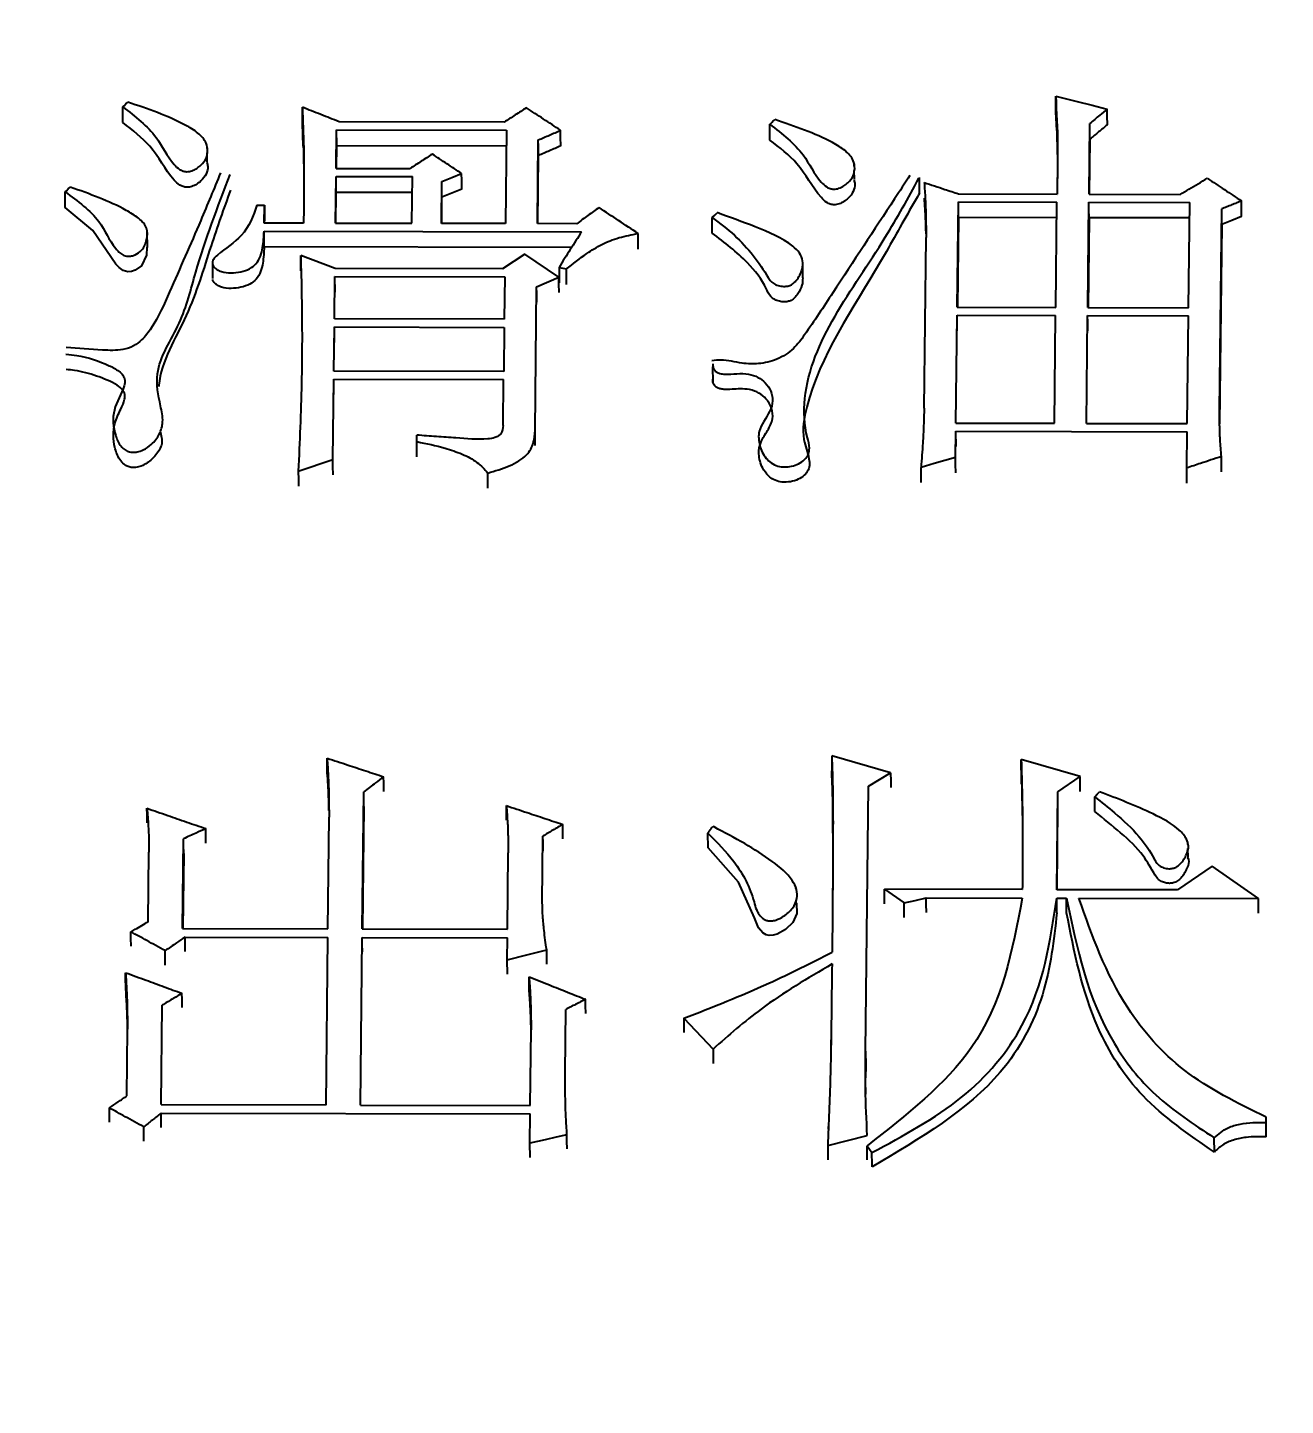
# Model space of a CAD drawing. Header units: millimetres. Extents: x 2312 to 3992, y 755 to 1943.
# Drawn here: x 2740.86 to 2745.84, y 1717.25 to 1722.7 of the extents above; entities that cross this region are included whole.
import ezdxf

# ---------------------------------------------------------------- set-up
doc = ezdxf.new("R2010")
doc.units = ezdxf.units.MM
doc.layers.add('标注', color=3, linetype='Continuous', lineweight=13)
doc.styles.add('SLDTEXTSTYLE1', font='txt.shx', dxfattribs={"width": 0.7, "bigfont": 'gbcbig.shx'})
doc.dimstyles.new('SLDDIMSTYLE12$0', dxfattribs={"dimtxt": 12, "dimasz": 10, "dimexe": 0, "dimexo": 0.0625, "dimgap": 0.875, "dimtad": 1, "dimdec": 1, "dimlfac": 1.8, "dimrnd": 1e-09, "dimzin": 12, "dimdsep": 46, "dimtxsty": 'SLDTEXTSTYLE1', "dimcen": 0.09, "dimdle": 8.16, "dimclrd": 3, "dimclre": 3, "dimadec": 0, "dimazin": 3, "dimtfac": 1, "dimtdec": 1, "dimtofl": 0, "dimtmove": 0, "dimatfit": 3, "dimfxl": 0, "dimfrac": 2, "dimtolj": 1, "dimlwd": 5, "dimlwe": 5, "dimarcsym": 0})

# ---------------------------------------------------------------- blocks, each defined once
blk = doc.blocks.new('*D45')
at = {"layer": 'Defpoints', "color": 0, "transparency": 16777216}
for p in [(2923.8087, 1855.6408), (2923.8087, 1839.6737), (2684.6011, 1694.1345)]:
    blk.add_point(p, dxfattribs=at)
at = {"layer": '标注', "color": 3, "lineweight": 5, "transparency": 16777216}
blk.add_line((2684.6011, 1694.197), (2684.6011, 1855.6408), dxfattribs=at)
at = {"layer": '标注', "color": 3, "linetype": 'Continuous', "lineweight": 5, "transparency": 16777216}
for p, q in [((2694.6011, 1855.6408), (2913.8087, 1855.6408)), ((2923.8087, 1839.7362), (2923.8087, 1855.6408))]:
    blk.add_line(p, q, dxfattribs=at)
at = {"layer": '标注', "color": 3, "transparency": 16777216}
for points in [[(2694.6011, 1857.3075), (2694.6011, 1853.9742), (2684.6011, 1855.6408)], [(2913.8087, 1857.3075), (2913.8087, 1853.9742), (2923.8087, 1855.6408)]]:
    blk.add_solid(points, dxfattribs=at)
at = {"layer": '标注', "color": 0, "transparency": 16777216, "insert": (2804.2049, 1867.9444), "char_height": 10, "attachment_point": 5, "style": 'SLDTEXTSTYLE1'}
blk.add_mtext('\\A1;{\\H2.28571x;290}', dxfattribs=at)

msp = doc.modelspace()

# ---------------------------------------------------------------- linework, layer by layer
at = {"color": 7, "linetype": 'Continuous', "lineweight": 25}
for p, q in [((2741.2414, 1722.3224), (2741.2409, 1722.3846)), ((2744.9352, 1722.2907), (2744.9316, 1722.365)), ((2741.9548, 1722.2297), (2741.9521, 1722.3209)), ((2742.085, 1722.1415), (2742.0868, 1722.294)), ((2742.0868, 1722.294), (2742.7585, 1722.2925)), ((2742.0873, 1722.232), (2742.0868, 1722.294)), ((2742.7492, 1722.3243), (2742.0969, 1722.3257)), ((2742.7585, 1722.2925), (2742.7543, 1721.9232)), ((2745.0629, 1722.0395), (2745.0661, 1722.3192)), ((2741.5747, 1722.2198), (2741.5746, 1722.2285)), ((2742.0863, 1722.1415), (2742.0873, 1722.232)), ((2742.0873, 1722.232), (2742.7578, 1722.2305)), ((2742.8808, 1721.9229), (2742.8846, 1722.2542)), ((2745.0666, 1722.2572), (2745.0641, 1722.0395)), ((2741.5751, 1722.1666), (2741.5748, 1722.2026)), ((2742.8821, 1721.9229), (2742.8852, 1722.1922)), ((2742.085, 1722.1415), (2742.3771, 1722.1409)), ((2744.1343, 1722.1507), (2744.1342, 1722.1594)), ((2744.1347, 1722.0975), (2744.1344, 1722.1335)), ((2742.0826, 1721.9247), (2742.0847, 1722.1097)), ((2742.0847, 1722.1097), (2742.3865, 1722.109)), ((2742.0852, 1722.0479), (2742.0847, 1722.1097)), ((2742.3843, 1721.924), (2742.3865, 1722.109)), ((2742.5012, 1721.9238), (2742.5031, 1722.0897)), ((2742.5036, 1722.0279), (2742.5031, 1722.0897)), ((2744.3924, 1722.0429), (2744.3919, 1722.1047)), ((2742.0838, 1721.9247), (2742.0852, 1722.0479)), ((2742.0852, 1722.0479), (2742.3858, 1722.0473)), ((2742.5024, 1721.9238), (2742.5036, 1722.0279)), ((2744.5418, 1721.5923), (2744.5466, 1722.0087)), ((2744.5466, 1722.0087), (2744.936, 1722.0079)), ((2744.5469, 1722.0406), (2744.9363, 1722.0398)), ((2745.0629, 1722.0395), (2745.4231, 1722.0387)), ((2741.7718, 1721.9956), (2741.801, 1721.9955)), ((2741.8002, 1721.9253), (2741.801, 1721.9955)), ((2741.801, 1721.9955), (2741.8016, 1721.9339)), ((2744.9312, 1721.5915), (2744.936, 1722.0079)), ((2745.0578, 1721.5912), (2745.0625, 1722.0076)), ((2745.0625, 1722.0076), (2745.4617, 1722.0067)), ((2745.4569, 1721.5903), (2745.4617, 1722.0067)), ((2745.5789, 1721.1833), (2745.5879, 1721.9809)), ((2741.956, 1721.9249), (2741.8002, 1721.9253)), ((2741.8015, 1721.9253), (2741.8016, 1721.9339)), ((2742.0826, 1721.9247), (2742.3843, 1721.924)), ((2742.7543, 1721.9232), (2742.5012, 1721.9238)), ((2743.0366, 1721.9226), (2742.8808, 1721.9229)), ((2743.5729, 1721.8855), (2743.5724, 1721.947)), ((2744.5471, 1721.9471), (2744.543, 1721.5923)), ((2744.9365, 1721.9462), (2744.5471, 1721.9471)), ((2745.063, 1721.946), (2745.059, 1721.5912)), ((2745.4622, 1721.9451), (2745.063, 1721.946)), ((2745.5884, 1721.9193), (2745.5795, 1721.1307)), ((2741.3384, 1721.8287), (2741.3379, 1721.8901)), ((2741.7999, 1721.8933), (2743.0557, 1721.8906)), ((2741.8004, 1721.8318), (2741.7999, 1721.8933)), ((2743.2801, 1721.8222), (2743.2796, 1721.8837)), ((2744.4108, 1721.1923), (2744.4184, 1721.8684)), ((2741.8004, 1721.8318), (2743.0168, 1721.8292)), ((2742.0805, 1721.7454), (2741.9448, 1721.797)), ((2742.8308, 1721.8015), (2742.7425, 1721.744)), ((2742.966, 1721.7114), (2742.8308, 1721.8015)), ((2741.5957, 1721.7667), (2741.5963, 1721.7054)), ((2742.7425, 1721.744), (2742.0805, 1721.7454)), ((2743.9315, 1721.7079), (2743.931, 1721.7695)), ((2742.0783, 1721.5462), (2742.0802, 1721.7133)), ((2742.0802, 1721.7133), (2742.7519, 1721.7119)), ((2742.0807, 1721.6521), (2742.0802, 1721.7133)), ((2742.7519, 1721.7119), (2742.75, 1721.5447)), ((2742.878, 1721.6731), (2742.966, 1721.7114)), ((2742.8716, 1721.1048), (2742.878, 1721.6731)), ((2744.5418, 1721.5923), (2744.9312, 1721.5915)), ((2745.0578, 1721.5912), (2745.4569, 1721.5903)), ((2742.75, 1721.5447), (2742.0783, 1721.5462)), ((2744.5367, 1721.1336), (2744.5415, 1721.5602)), ((2744.5415, 1721.5602), (2744.9309, 1721.5593)), ((2744.9261, 1721.1328), (2744.9309, 1721.5593)), ((2745.0526, 1721.1325), (2745.0574, 1721.559)), ((2745.0574, 1721.559), (2745.4566, 1721.5582)), ((2745.4518, 1721.1316), (2745.4566, 1721.5582)), ((2742.0759, 1721.3397), (2742.0779, 1721.514)), ((2742.0779, 1721.514), (2742.7496, 1721.5125)), ((2742.0784, 1721.4531), (2742.0779, 1721.514)), ((2742.7496, 1721.5125), (2742.7477, 1721.3383)), ((2743.5759, 1721.2952), (2743.5754, 1721.3559)), ((2742.072, 1720.9895), (2742.0756, 1721.3074)), ((2742.0756, 1721.3074), (2742.7473, 1721.306)), ((2742.7477, 1721.3383), (2742.0759, 1721.3397)), ((2742.7453, 1721.1245), (2742.7473, 1721.306)), ((2742.4038, 1721.0603), (2742.4041, 1721.0863)), ((2742.8721, 1721.0446), (2742.8716, 1721.1048)), ((2744.5352, 1720.9972), (2744.5363, 1721.1012)), ((2744.5363, 1721.1012), (2745.4514, 1721.0992)), ((2744.5368, 1721.041), (2744.5363, 1721.1012)), ((2744.5367, 1721.1336), (2744.9261, 1721.1328)), ((2745.0526, 1721.1325), (2745.4518, 1721.1316)), ((2745.4498, 1720.9562), (2745.4514, 1721.0992)), ((2742.4044, 1721.0002), (2742.4038, 1721.0603)), ((2741.9352, 1720.9442), (2742.072, 1720.9895)), ((2742.6853, 1720.8761), (2742.6848, 1720.9361)), ((2745.4504, 1720.8962), (2745.4498, 1720.9562)), ((2744.2782, 1719.7502), (2744.0453, 1719.8172)), ((2744.0453, 1719.8172), (2744.0455, 1719.7976)), ((2744.0457, 1719.7782), (2744.0459, 1719.7586)), ((2745.0277, 1719.7353), (2744.7948, 1719.8023)), ((2744.0466, 1719.7019), (2744.0459, 1719.7586)), ((2744.1901, 1719.6971), (2744.2782, 1719.7502)), ((2744.7962, 1719.7056), (2744.7953, 1719.7437)), ((2744.9395, 1719.6755), (2745.0277, 1719.7353)), ((2742.1884, 1719.1326), (2742.1941, 1719.6748)), ((2744.1791, 1718.6489), (2744.1901, 1719.6971)), ((2744.9354, 1719.2878), (2744.9395, 1719.6755)), ((2742.1946, 1719.6164), (2742.1896, 1719.1326)), ((2744.9365, 1719.2878), (2744.94, 1719.6171)), ((2745.0859, 1719.5969), (2745.0853, 1719.6553)), ((2742.0521, 1719.1329), (2742.0567, 1719.5751)), ((2743.5558, 1719.4535), (2743.5553, 1719.5117)), ((2743.5751, 1719.5384), (2743.5751, 1719.5358)), ((2741.4777, 1719.1342), (2741.4815, 1719.4895)), ((2742.9002, 1719.2386), (2742.9029, 1719.4998)), ((2745.4541, 1719.467), (2745.4541, 1719.4735)), ((2745.4546, 1719.4154), (2745.4543, 1719.4513)), ((2741.3417, 1719.1613), (2741.3446, 1719.4363)), ((2741.482, 1719.4314), (2741.4789, 1719.1341)), ((2742.7628, 1719.1314), (2742.7659, 1719.4332)), ((2745.5497, 1719.3803), (2745.4124, 1719.2868)), ((2745.7333, 1719.2526), (2745.5497, 1719.3803)), ((2743.9036, 1719.293), (2743.9036, 1719.2967)), ((2744.2539, 1719.2893), (2744.3312, 1719.2355)), ((2744.7991, 1719.2881), (2744.2539, 1719.2893)), ((2744.2545, 1719.2315), (2744.2539, 1719.2893)), ((2745.4124, 1719.2868), (2744.9354, 1719.2878)), ((2743.9041, 1719.2389), (2743.9041, 1719.2468)), ((2744.3318, 1719.1781), (2744.3312, 1719.2355)), ((2744.4191, 1719.2554), (2744.7987, 1719.2546)), ((2744.935, 1719.2543), (2744.974, 1719.2542)), ((2744.9356, 1719.1969), (2744.935, 1719.2543)), ((2744.9745, 1719.1968), (2744.974, 1719.2542)), ((2745.0227, 1719.2541), (2745.7333, 1719.2526)), ((2741.4777, 1719.1342), (2742.0521, 1719.1329)), ((2742.1884, 1719.1326), (2742.7628, 1719.1314)), ((2741.4871, 1719.1005), (2742.0518, 1719.0993)), ((2742.0449, 1718.4363), (2742.0518, 1719.0993)), ((2742.1812, 1718.436), (2742.188, 1719.099)), ((2742.188, 1719.099), (2742.7624, 1719.0977)), ((2742.7615, 1719.0102), (2742.7624, 1719.0977)), ((2741.4092, 1718.9897), (2741.4087, 1719.0468)), ((2742.7621, 1718.9532), (2742.7615, 1719.0102)), ((2741.258, 1718.802), (2741.2585, 1718.8004)), ((2741.3927, 1718.4377), (2741.3967, 1718.8309)), ((2742.9906, 1718.5633), (2742.9931, 1718.814)), ((2742.8546, 1718.7877), (2742.8549, 1718.7889)), ((2743.4602, 1718.779), (2743.5756, 1718.6571)), ((2743.4602, 1718.779), (2743.4607, 1718.7223)), ((2744.0432, 1718.7526), (2744.0411, 1718.6373)), ((2741.2567, 1718.472), (2741.2594, 1718.7365)), ((2742.8529, 1718.4345), (2742.856, 1718.7331)), ((2743.5756, 1718.6571), (2743.5761, 1718.6005)), ((2744.1791, 1718.6489), (2744.1797, 1718.592)), ((2744.1797, 1718.592), (2744.1794, 1718.5431)), ((2742.9911, 1718.5069), (2742.9906, 1718.5633)), ((2741.3927, 1718.4377), (2742.0449, 1718.4363)), ((2742.1812, 1718.436), (2742.8529, 1718.4345)), ((2741.3923, 1718.4037), (2742.8526, 1718.4005)), ((2742.8514, 1718.2847), (2742.8526, 1718.4005)), ((2745.7631, 1718.367), (2745.7633, 1718.3874)), ((2745.7637, 1718.3108), (2745.7631, 1718.367)), ((2745.7639, 1718.3312), (2745.7633, 1718.3874)), ((2744.0293, 1718.2753), (2744.1855, 1718.3159)), ((2745.5586, 1718.25), (2745.558, 1718.3061)), ((2742.852, 1718.2287), (2742.8514, 1718.2847)), ((2744.0293, 1718.2753), (2744.0299, 1718.2193)), ((2744.1851, 1718.275), (2744.2043, 1718.2477)), ((2744.1856, 1718.219), (2744.1851, 1718.275))]:
    msp.add_line(p, q, dxfattribs=at)
at = {"color": 7, "linetype": 'Continuous', "lineweight": 25, "flags": 128}
for points in [[(2741.2409, 1722.3846), (2741.2459, 1722.3894), (2741.2532, 1722.3964), (2741.2606, 1722.4035)], [(2744.9311, 1722.4272), (2745.016, 1722.4059), (2745.0754, 1722.391), (2745.1349, 1722.3761)], [(2744.9316, 1722.365), (2744.9313, 1722.3998), (2744.9311, 1722.4272)], [(2741.9521, 1722.3209), (2741.9518, 1722.3557), (2741.9515, 1722.383)], [(2745.1354, 1722.314), (2745.1351, 1722.3488), (2745.1349, 1722.3761)], [(2742.9732, 1722.23), (2742.9729, 1722.2648), (2742.9727, 1722.2921)], [(2743.801, 1722.2536), (2743.8008, 1722.2761), (2743.8007, 1722.2959), (2743.8005, 1722.3157)], [(2745.0666, 1722.2572), (2745.0663, 1722.2919), (2745.0661, 1722.3192)], [(2742.8852, 1722.1922), (2742.8849, 1722.2269), (2742.8846, 1722.2542)], [(2742.5031, 1722.0897), (2742.5422, 1722.1055), (2742.5813, 1722.1213)], [(2742.5818, 1722.0595), (2742.5815, 1722.0941), (2742.5813, 1722.1213)], [(2741.0131, 1722.0483), (2741.0181, 1722.0531), (2741.0254, 1722.0602), (2741.0328, 1722.0674)], [(2741.0136, 1721.9866), (2741.0134, 1722.009), (2741.0133, 1722.0286), (2741.0131, 1722.0483)], [(2742.5818, 1722.0595), (2742.5427, 1722.0437), (2742.5036, 1722.0279)], [(2744.5471, 1721.9471), (2744.5468, 1721.9816), (2744.5466, 1722.0087)], [(2745.6667, 1721.951), (2745.6664, 1721.9856), (2745.6662, 1722.0127)], [(2741.3355, 1721.8291), (2741.3353, 1721.7982), (2741.3155, 1721.7559), (2741.2905, 1721.7387), (2741.2756, 1721.7336), (2741.2606, 1721.7324), (2741.242, 1721.7379), (2741.226, 1721.7492), (2741.2134, 1721.7631), (2741.122, 1721.8961), (2741.0136, 1721.9866), (2741.0136, 1721.9866)], [(2743.5723, 1721.947), (2743.5822, 1721.9566), (2743.592, 1721.9661)], [(2745.063, 1721.946), (2745.0627, 1721.9805), (2745.0625, 1722.0076)], [(2745.5884, 1721.9193), (2745.5881, 1721.9538), (2745.5879, 1721.9809)], [(2745.6667, 1721.951), (2745.6276, 1721.9352), (2745.5884, 1721.9193)], [(2741.9453, 1721.7356), (2741.945, 1721.77), (2741.9448, 1721.797)], [(2742.9665, 1721.7499), (2742.981, 1721.7467), (2742.9956, 1721.7434)], [(2742.9665, 1721.7499), (2742.9668, 1721.7156), (2742.967, 1721.6886)], [(2742.9961, 1721.6822), (2742.996, 1721.7029), (2742.9958, 1721.7232), (2742.9956, 1721.7434)], [(2742.9666, 1721.6502), (2742.9663, 1721.6845), (2742.966, 1721.7114)], [(2742.8785, 1721.612), (2742.8782, 1721.6462), (2742.878, 1721.6731)], [(2744.542, 1721.4992), (2744.5417, 1721.5333), (2744.5415, 1721.5602)], [(2745.0579, 1721.4981), (2745.0576, 1721.5322), (2745.0574, 1721.559)], [(2742.0761, 1721.2469), (2742.0758, 1721.2807), (2742.0756, 1721.3074)], [(2742.0726, 1720.9295), (2742.0723, 1720.963), (2742.072, 1720.9895)], [(2744.5352, 1720.9972), (2744.493, 1720.9852), (2744.4509, 1720.9733), (2744.3984, 1720.9584)], [(2744.5357, 1720.9371), (2744.5354, 1720.9707), (2744.5352, 1720.9972)], [(2745.5871, 1720.9413), (2745.5869, 1720.9749), (2745.5866, 1721.0014)], [(2741.9352, 1720.9442), (2741.9355, 1720.9106), (2741.9358, 1720.8843)], [(2744.399, 1720.8984), (2744.3987, 1720.932), (2744.3984, 1720.9584)], [(2742.05, 1719.7497), (2742.0497, 1719.7825), (2742.0495, 1719.8082)], [(2744.7953, 1719.7437), (2744.795, 1719.7765), (2744.7948, 1719.8023)], [(2742.2732, 1719.6765), (2742.2729, 1719.7089), (2742.2726, 1719.7346)], [(2744.2782, 1719.7502), (2744.2786, 1719.7174), (2744.2788, 1719.6921)], [(2745.0283, 1719.6768), (2745.0279, 1719.7095), (2745.0277, 1719.7353)], [(2742.1946, 1719.6164), (2742.1943, 1719.6491), (2742.1941, 1719.6748)], [(2744.1906, 1719.6391), (2744.1903, 1719.6714), (2744.1901, 1719.6971)], [(2744.94, 1719.6171), (2744.9397, 1719.6498), (2744.9395, 1719.6755)], [(2745.0853, 1719.6553), (2745.0951, 1719.6652), (2745.105, 1719.6752)], [(2741.3373, 1719.5521), (2741.3369, 1719.5844), (2741.3367, 1719.61)], [(2742.7587, 1719.5623), (2742.7584, 1719.5946), (2742.7582, 1719.6203)], [(2741.57, 1719.4716), (2741.5697, 1719.5038), (2741.5695, 1719.5294)], [(2742.9818, 1719.4885), (2742.9815, 1719.5208), (2742.9813, 1719.5464)], [(2741.482, 1719.4314), (2741.4817, 1719.4639), (2741.4815, 1719.4895)], [(2742.9035, 1719.442), (2742.9032, 1719.4742), (2742.9029, 1719.4998)], [(2743.9034, 1719.2382), (2743.9053, 1719.2347), (2743.9071, 1719.1936), (2743.8911, 1719.1576), (2743.8627, 1719.1303), (2743.8291, 1719.1117), (2743.8137, 1719.1074), (2743.7972, 1719.1066), (2743.7856, 1719.1096), (2743.7725, 1719.1175), (2743.7557, 1719.1367), (2743.7396, 1719.1768), (2743.6758, 1719.3172), (2743.5558, 1719.4536), (2743.5558, 1719.4536)], [(2744.3312, 1719.2355), (2744.3751, 1719.2454), (2744.4191, 1719.2554)], [(2744.4196, 1719.1976), (2744.4193, 1719.23), (2744.4191, 1719.2554)], [(2745.7339, 1719.1952), (2745.7335, 1719.2271), (2745.7333, 1719.2526)], [(2741.2737, 1719.0639), (2741.2734, 1719.0958), (2741.2732, 1719.1211)], [(2741.4877, 1719.0433), (2741.4874, 1719.0752), (2741.4871, 1719.1005)], [(2742.1886, 1719.0418), (2742.1883, 1719.0736), (2742.188, 1719.099)], [(2742.7615, 1719.0102), (2742.8396, 1719.0302), (2742.9177, 1719.0503)], [(2742.9182, 1718.9932), (2742.9179, 1719.025), (2742.9177, 1719.0503)], [(2741.2526, 1718.9026), (2741.2523, 1718.9343), (2741.252, 1718.9595)], [(2742.849, 1718.8856), (2742.8487, 1718.9174), (2742.8484, 1718.9426)], [(2741.4756, 1718.8212), (2741.4753, 1718.8529), (2741.4751, 1718.8781)], [(2743.072, 1718.7975), (2743.0717, 1718.8292), (2743.0714, 1718.8543)], [(2741.3973, 1718.7742), (2741.397, 1718.8058), (2741.3967, 1718.8309)], [(2742.9937, 1718.7572), (2742.9934, 1718.7888), (2742.9931, 1718.814)], [(2741.1887, 1718.3683), (2741.1884, 1718.3996), (2741.1881, 1718.4245)], [(2741.3929, 1718.3475), (2741.3926, 1718.3788), (2741.3923, 1718.4037)], [(2741.3242, 1718.2932), (2741.3239, 1718.3245), (2741.3236, 1718.3493)], [(2742.9978, 1718.3185), (2742.9546, 1718.3085), (2742.9114, 1718.2985), (2742.8514, 1718.2847)], [(2742.9984, 1718.2624), (2742.998, 1718.2936), (2742.9978, 1718.3185)], [(2744.2048, 1718.1917), (2744.2046, 1718.2164), (2744.2044, 1718.232), (2744.2043, 1718.2477)]]:
    msp.add_lwpolyline(points, dxfattribs=at)
at = {"color": 7, "linetype": 'Continuous', "lineweight": 25}
for points, knots in [([(2741.2409, 1722.3846), (2741.29, 1722.3465), (2741.3769, 1722.2792), (2741.4178, 1722.1822), (2741.4603, 1722.1396), (2741.4785, 1722.1304), (2741.4958, 1722.127), (2741.5156, 1722.1313), (2741.534, 1722.141), (2741.5546, 1722.1569), (2741.5725, 1722.1801), (2741.5784, 1722.2108), (2741.572, 1722.2467), (2741.54, 1722.2831), (2741.4385, 1722.3428), (2741.3395, 1722.3766), (2741.2606, 1722.4035)], [0, 0, 0, 0, 0.207445, 0.367023, 0.400476, 0.416337, 0.431069, 0.451264, 0.473853, 0.497027, 0.538182, 0.578155, 0.61945, 0.68156, 0.746315, 1, 1, 1, 1]), ([(2744.9311, 1722.4272), (2744.9345, 1722.3629), (2744.9397, 1722.2664), (2744.9383, 1722.137), (2744.937, 1722.0722), (2744.9363, 1722.0398)], [0, 0, 0, 0, 0.49965, 0.749808, 1, 1, 1, 1]), ([(2741.9515, 1722.383), (2741.9535, 1722.3297), (2741.9574, 1722.227), (2741.958, 1722.0742), (2741.9567, 1721.9747), (2741.956, 1721.9249)], [0, 0, 0, 0, 0.3507645, 0.6753492, 1, 1, 1, 1]), ([(2742.0969, 1722.3257), (2742.0727, 1722.3352), (2742.0242, 1722.3544), (2741.9758, 1722.3735), (2741.9515, 1722.383)], [0, 0, 0, 0, 0.500001, 1, 1, 1, 1]), ([(2742.8374, 1722.3811), (2742.8227, 1722.3716), (2742.7933, 1722.3527), (2742.7639, 1722.3337), (2742.7492, 1722.3243)], [0, 0, 0, 0, 0.500001, 1, 1, 1, 1]), ([(2742.9727, 1722.2921), (2742.9502, 1722.3069), (2742.9051, 1722.3366), (2742.86, 1722.3663), (2742.8374, 1722.3811)], [0, 0, 0, 0, 0.500001, 1, 1, 1, 1]), ([(2745.1349, 1722.3761), (2745.125, 1722.3679), (2745.1086, 1722.3544), (2745.0857, 1722.3354), (2745.0726, 1722.3246), (2745.0661, 1722.3192)], [0, 0, 0, 0, 0.431977, 0.715989, 1, 1, 1, 1]), ([(2741.5739, 1722.1643), (2741.5753, 1722.1591), (2741.5791, 1722.1441), (2741.5726, 1722.1182), (2741.5552, 1722.095), (2741.5345, 1722.0792), (2741.5161, 1722.0695), (2741.4963, 1722.0652), (2741.479, 1722.0686), (2741.4608, 1722.0778), (2741.4099, 1722.1294), (2741.3665, 1722.2258), (2741.28, 1722.2926), (2741.2414, 1722.3224)], [0, 0, 0, 0, 0.035561, 0.102228, 0.170885, 0.209559, 0.247267, 0.280991, 0.305593, 0.332071, 0.387895, 0.727067, 1, 1, 1, 1]), ([(2742.8846, 1722.2542), (2742.8993, 1722.2605), (2742.9287, 1722.2731), (2742.958, 1722.2858), (2742.9727, 1722.2921)], [0, 0, 0, 0, 0.500003, 1, 1, 1, 1]), ([(2743.8005, 1722.3157), (2743.8496, 1722.2776), (2743.9365, 1722.2102), (2743.9774, 1722.1131), (2744.0198, 1722.0703), (2744.0381, 1722.0612), (2744.0554, 1722.0578), (2744.0752, 1722.0621), (2744.0936, 1722.0718), (2744.1142, 1722.0877), (2744.1321, 1722.111), (2744.138, 1722.1417), (2744.1316, 1722.1776), (2744.0996, 1722.2141), (2743.9981, 1722.2738), (2743.8991, 1722.3077), (2743.8202, 1722.3346)], [0, 0, 0, 0, 0.207445, 0.367023, 0.400476, 0.416337, 0.431069, 0.451264, 0.473853, 0.497027, 0.538181, 0.578154, 0.619449, 0.681558, 0.746313, 1, 1, 1, 1]), ([(2743.8005, 1722.3157), (2743.8022, 1722.3173), (2743.8063, 1722.3212), (2743.8128, 1722.3275), (2743.8177, 1722.3323), (2743.8202, 1722.3346)], [0, 0, 0, 0, 0.253923, 0.626962, 1, 1, 1, 1]), ([(2744.9347, 1722.3095), (2744.9347, 1722.309), (2744.9346, 1722.2987), (2744.9392, 1722.1743), (2744.9379, 1722.1153), (2744.9372, 1722.0808)], [0, 0, 0, 0, 0.019667, 0.426248, 1, 1, 1, 1]), ([(2745.1354, 1722.314), (2745.124, 1722.3045), (2745.101, 1722.2856), (2745.0781, 1722.2666), (2745.0666, 1722.2572)], [0, 0, 0, 0, 0.4999973, 1, 1, 1, 1]), ([(2741.9547, 1722.241), (2741.9547, 1722.241), (2741.9547, 1722.241), (2741.9548, 1722.2385), (2741.9558, 1722.2001), (2741.957, 1722.1359), (2741.9573, 1722.0722), (2741.9572, 1722.039), (2741.9571, 1722.0168), (2741.957, 1722.0054), (2741.9569, 1721.9972)], [0, 0, 0, 0, 0.0025336, 0.0082213, 0.0694288, 0.4444295, 0.693689, 0.8247255, 0.8744937, 1, 1, 1, 1]), ([(2742.9732, 1722.23), (2742.9585, 1722.2237), (2742.9292, 1722.2111), (2742.8998, 1722.1985), (2742.8852, 1722.1922)], [0, 0, 0, 0, 0.5, 1, 1, 1, 1]), ([(2744.1335, 1722.0953), (2744.1348, 1722.09), (2744.1387, 1722.075), (2744.1322, 1722.0491), (2744.1148, 1722.0259), (2744.0941, 1722.0101), (2744.0757, 1722.0004), (2744.0559, 1721.9961), (2744.0386, 1721.9995), (2744.0204, 1722.0086), (2743.9695, 1722.0604), (2743.9261, 1722.1568), (2743.8396, 1722.2238), (2743.801, 1722.2536)], [0, 0, 0, 0, 0.035565, 0.102231, 0.170888, 0.209561, 0.247269, 0.280993, 0.305594, 0.332072, 0.387895, 0.727067, 1, 1, 1, 1]), ([(2742.4654, 1722.1979), (2742.4507, 1722.1884), (2742.4212, 1722.1694), (2742.3918, 1722.1504), (2742.3771, 1722.1409)], [0, 0, 0, 0, 0.500001, 1, 1, 1, 1]), ([(2742.5813, 1722.1213), (2742.562, 1722.1341), (2742.5233, 1722.1596), (2742.4847, 1722.1852), (2742.4654, 1722.1979)], [0, 0, 0, 0, 0.500001, 1, 1, 1, 1]), ([(2741.6276, 1722.1242), (2741.6018, 1722.0611), (2741.5374, 1721.9038), (2741.4455, 1721.699), (2741.376, 1721.538), (2741.3234, 1721.4671), (2741.2853, 1721.437), (2741.231, 1721.4197), (2741.1391, 1721.423), (2741.0649, 1721.4287), (2741.0173, 1721.4323)], [0, 0, 0, 0, 0.2129114, 0.5305264, 0.6938853, 0.7516669, 0.787174, 0.8231302, 0.886614, 1, 1, 1, 1]), ([(2741.0131, 1722.0483), (2741.0632, 1722.0117), (2741.1516, 1721.9471), (2741.1879, 1721.8526), (2741.2248, 1721.8103), (2741.2399, 1721.7988), (2741.2582, 1721.7926), (2741.2758, 1721.7945), (2741.2956, 1721.8016), (2741.324, 1721.821), (2741.3362, 1721.8595), (2741.3422, 1721.9061), (2741.3041, 1721.9461), (2741.2067, 1722.0056), (2741.1099, 1722.04), (2741.0328, 1722.0674)], [0, 0, 0, 0, 0.207952, 0.367236, 0.389945, 0.41211, 0.432018, 0.447022, 0.463318, 0.497296, 0.557969, 0.619134, 0.681543, 0.746137, 1, 1, 1, 1]), ([(2741.0163, 1721.4063), (2741.0305, 1721.4049), (2741.0909, 1721.399), (2741.1624, 1721.3741), (2741.2214, 1721.3436), (2741.2428, 1721.3236), (2741.2508, 1721.3031), (2741.2418, 1721.2554), (2741.1954, 1721.187), (2741.2038, 1721.1019), (2741.226, 1721.0501), (2741.2458, 1721.0294), (2741.2622, 1721.0205), (2741.2807, 1721.0175), (2741.3012, 1721.0195), (2741.3274, 1721.0289), (2741.3601, 1721.0521), (2741.3889, 1721.0899), (2741.4036, 1721.1435), (2741.3852, 1721.2228), (2741.3594, 1721.3582), (2741.4783, 1721.5266), (2741.5414, 1721.7949), (2741.6166, 1721.9891), (2741.6662, 1722.1172)], [0, 0, 0, 0, 0.0186606, 0.0796008, 0.1010092, 0.1125323, 0.1241669, 0.1377888, 0.1964925, 0.256114, 0.2825511, 0.2914717, 0.30049, 0.3085311, 0.3156115, 0.3271431, 0.3457422, 0.3737368, 0.4023213, 0.4399984, 0.5150978, 0.6389227, 0.7618977, 1, 1, 1, 1]), ([(2744.3547, 1722.1138), (2744.3344, 1722.0829), (2744.2329, 1721.9283), (2744.0948, 1721.7174), (2743.9639, 1721.519), (2743.8975, 1721.4263), (2743.8339, 1721.3845), (2743.7599, 1721.3658), (2743.6836, 1721.3693), (2743.6235, 1721.386), (2743.5828, 1721.3817), (2743.5708, 1721.3804)], [0, 0, 0, 0, 0.101379, 0.50686, 0.687249, 0.74873, 0.811058, 0.86559, 0.912148, 0.974074, 1, 1, 1, 1]), ([(2743.5745, 1721.3688), (2743.5745, 1721.3641), (2743.5745, 1721.3546), (2743.5806, 1721.3424), (2743.5908, 1721.3341), (2743.6046, 1721.3289), (2743.6471, 1721.325), (2743.7003, 1721.3352), (2743.755, 1721.3162), (2743.7861, 1721.2925), (2743.8065, 1721.26), (2743.8146, 1721.2201), (2743.7974, 1721.1656), (2743.752, 1721.1121), (2743.7573, 1721.0452), (2743.7765, 1721.0023), (2743.8045, 1720.975), (2743.8305, 1720.9628), (2743.8592, 1720.9592), (2743.8876, 1720.9622), (2743.9155, 1720.972), (2743.9394, 1720.9889), (2743.9545, 1721.011), (2743.9589, 1721.0411), (2743.9367, 1721.113), (2743.9238, 1721.4104), (2744.1914, 1721.7387), (2744.3477, 1722.0242), (2744.3904, 1722.1022)], [0, 0, 0, 0, 0.007703, 0.015708, 0.020792, 0.025872, 0.034323, 0.072374, 0.088959, 0.105504, 0.1262, 0.147214, 0.1707, 0.216829, 0.247106, 0.27731, 0.28999, 0.302814, 0.313752, 0.324856, 0.33728, 0.350757, 0.364157, 0.376955, 0.399557, 0.484518, 0.85931, 1, 1, 1, 1]), ([(2744.4111, 1722.0855), (2744.4126, 1722.0637), (2744.4156, 1722.02), (2744.4181, 1721.9476), (2744.4183, 1721.8971), (2744.4184, 1721.8685)], [0, 0, 0, 0, 0.302849, 0.605711, 1, 1, 1, 1]), ([(2744.4111, 1722.0855), (2744.4248, 1722.081), (2744.452, 1722.072), (2744.4973, 1722.057), (2744.5289, 1722.0466), (2744.5469, 1722.0406)], [0, 0, 0, 0, 0.301122, 0.602244, 1, 1, 1, 1]), ([(2745.4231, 1722.0387), (2745.4348, 1722.0456), (2745.4586, 1722.0596), (2745.4945, 1722.0808), (2745.5188, 1722.0951), (2745.5309, 1722.1022)], [0, 0, 0, 0, 0.325335, 0.662667, 1, 1, 1, 1]), ([(2745.5309, 1722.1022), (2745.5534, 1722.0873), (2745.5873, 1722.0649), (2745.6323, 1722.0351), (2745.6549, 1722.0201), (2745.6662, 1722.0127)], [0, 0, 0, 0, 0.5, 0.75, 1, 1, 1, 1]), ([(2741.6667, 1722.0554), (2741.6405, 1721.9821), (2741.5815, 1721.8173), (2741.5065, 1721.5572), (2741.392, 1721.3777), (2741.3832, 1721.2805), (2741.383, 1721.279)], [0, 0, 0, 0, 0.284457, 0.63911, 0.994366, 1, 1, 1, 1]), ([(2744.3924, 1722.0429), (2744.3819, 1722.025), (2744.3296, 1721.9353), (2744.1773, 1721.6557), (2743.9724, 1721.3631), (2743.9227, 1721.0845), (2743.9539, 1721.0096), (2743.9589, 1720.9667), (2743.9504, 1720.9419), (2743.9321, 1720.922), (2743.9058, 1720.9072), (2743.8743, 1720.8993), (2743.842, 1720.9001), (2743.8147, 1720.9093), (2743.79, 1720.9275), (2743.7663, 1720.9614), (2743.7534, 1721.0087), (2743.7618, 1721.061), (2743.7929, 1721.1039), (2743.815, 1721.148), (2743.8099, 1721.1927), (2743.7901, 1721.2283), (2743.7585, 1721.2539), (2743.722, 1721.2675), (2743.6739, 1721.2709), (2743.6346, 1721.2648), (2743.6033, 1721.2688), (2743.5905, 1721.2738), (2743.5809, 1721.2822), (2743.5757, 1721.2935), (2743.5743, 1721.3026), (2743.575, 1721.3076), (2743.575, 1721.3081)], [0, 0, 0, 0, 0.032554, 0.162741, 0.501213, 0.571605, 0.613666, 0.628762, 0.641658, 0.654562, 0.667479, 0.681006, 0.694218, 0.705911, 0.716567, 0.736198, 0.767756, 0.794359, 0.820716, 0.84718, 0.870038, 0.892891, 0.909541, 0.926271, 0.941387, 0.967674, 0.974273, 0.979633, 0.985017, 0.991862, 0.999126, 1, 1, 1, 1]), ([(2744.4183, 1721.8818), (2744.4179, 1721.9012), (2744.4168, 1721.9486), (2744.4136, 1721.9959), (2744.4117, 1722.0238)], [0, 0, 0, 0, 0.4090682, 1, 1, 1, 1]), ([(2745.6662, 1722.0127), (2745.6596, 1722.01), (2745.6466, 1722.0047), (2745.627, 1721.9968), (2745.6075, 1721.9889), (2745.5944, 1721.9836), (2745.5879, 1721.9809)], [0, 0, 0, 0, 0.25, 0.5, 0.75, 1, 1, 1, 1]), ([(2741.7718, 1721.9956), (2741.7566, 1721.9531), (2741.7292, 1721.8764), (2741.6393, 1721.8204), (2741.598, 1721.7828), (2741.594, 1721.7645), (2741.6017, 1721.75), (2741.6142, 1721.7397), (2741.6363, 1721.7301), (2741.6694, 1721.726), (2741.7078, 1721.7313), (2741.7437, 1721.7425), (2741.7818, 1721.7736), (2741.7965, 1721.8279), (2741.7987, 1721.8715), (2741.7999, 1721.8933)], [0, 0, 0, 0, 0.230807, 0.416819, 0.453297, 0.487375, 0.510798, 0.535066, 0.560422, 0.611578, 0.663241, 0.713737, 0.762342, 0.881347, 1, 1, 1, 1]), ([(2743.1249, 1721.9863), (2743.1102, 1721.9757), (2743.0808, 1721.9545), (2743.0513, 1721.9332), (2743.0366, 1721.9226)], [0, 0, 0, 0, 0.500001, 1, 1, 1, 1]), ([(2743.2795, 1721.8837), (2743.2538, 1721.9008), (2743.2022, 1721.935), (2743.1507, 1721.9692), (2743.1249, 1721.9863)], [0, 0, 0, 0, 0.500001, 1, 1, 1, 1]), ([(2743.5724, 1721.947), (2743.6027, 1721.9242), (2743.6944, 1721.8549), (2743.7618, 1721.7638), (2743.8034, 1721.6941), (2743.8191, 1721.6825), (2743.8383, 1721.6757), (2743.858, 1721.6737), (2743.8759, 1721.6763), (2743.8916, 1721.6838), (2743.9131, 1721.7052), (2743.9286, 1721.7371), (2743.933, 1721.7757), (2743.9198, 1721.8078), (2743.8632, 1721.8607), (2743.7463, 1721.91), (2743.6421, 1721.9479), (2743.592, 1721.9662)], [0, 0, 0, 0, 0.119808, 0.362714, 0.384884, 0.403722, 0.422541, 0.442763, 0.457199, 0.471691, 0.493109, 0.555255, 0.595864, 0.636527, 0.677966, 0.845451, 1, 1, 1, 1]), ([(2743.0557, 1721.8906), (2743.0408, 1721.8672), (2743.0111, 1721.8203), (2742.9814, 1721.7734), (2742.9665, 1721.7499)], [0, 0, 0, 0, 0.4999997, 1, 1, 1, 1]), ([(2742.9956, 1721.7434), (2743.0221, 1721.7643), (2743.0659, 1721.7988), (2743.1345, 1721.8417), (2743.2031, 1721.8699), (2743.2539, 1721.879), (2743.2795, 1721.8837)], [0, 0, 0, 0, 0.333372, 0.551632, 0.773796, 1, 1, 1, 1]), ([(2743.9305, 1721.7079), (2743.9302, 1721.6984), (2743.9294, 1721.6765), (2743.9154, 1721.65), (2743.9003, 1721.6298), (2743.8864, 1721.6192), (2743.8712, 1721.614), (2743.8551, 1721.6128), (2743.8371, 1721.6151), (2743.8185, 1721.6217), (2743.7977, 1721.6384), (2743.7767, 1721.6929), (2743.7066, 1721.7822), (2743.6216, 1721.8479), (2743.5729, 1721.8855)], [0, 0, 0, 0, 0.0602621, 0.1389255, 0.1770325, 0.2066867, 0.2302627, 0.2537557, 0.2810981, 0.3143935, 0.3487756, 0.4221814, 0.6690461, 1, 1, 1, 1]), ([(2741.8004, 1721.8318), (2741.7993, 1721.8101), (2741.797, 1721.7665), (2741.7823, 1721.7123), (2741.7442, 1721.6812), (2741.7084, 1721.6701), (2741.6698, 1721.6648), (2741.6369, 1721.6688), (2741.6145, 1721.6785), (2741.603, 1721.6887), (2741.596, 1721.6973), (2741.5969, 1721.7017), (2741.5969, 1721.7019)], [0, 0, 0, 0, 0.230994, 0.462695, 0.557381, 0.655797, 0.75651, 0.856234, 0.905647, 0.95292, 0.998529, 1, 1, 1, 1]), ([(2741.9448, 1721.797), (2741.9462, 1721.7427), (2741.9505, 1721.5745), (2741.9503, 1721.2907), (2741.9403, 1721.0597), (2741.9352, 1720.9442)], [0, 0, 0, 0, 0.192464, 0.596078, 1, 1, 1, 1]), ([(2741.3887, 1721.1023), (2741.3932, 1721.0855), (2741.4019, 1721.0527), (2741.375, 1721.0088), (2741.3452, 1720.9793), (2741.3159, 1720.9637), (2741.2938, 1720.9578), (2741.2744, 1720.9578), (2741.2582, 1720.9624), (2741.2418, 1720.9727), (2741.2219, 1720.9973), (2741.2029, 1721.0518), (2741.201, 1721.1216), (2741.2299, 1721.1831), (2741.2489, 1721.2204), (2741.2502, 1721.2474), (2741.2401, 1721.2674), (2741.2042, 1721.2954), (2741.1385, 1721.3203), (2741.0697, 1721.3413), (2741.0282, 1721.3446), (2741.0169, 1721.3455)], [0, 0, 0, 0, 0.071033, 0.13832, 0.195266, 0.225702, 0.24958, 0.267605, 0.285699, 0.302687, 0.334521, 0.405195, 0.539465, 0.622176, 0.679845, 0.707205, 0.734813, 0.768276, 0.869015, 0.964457, 1, 1, 1, 1]), ([(2744.4108, 1721.1923), (2744.4102, 1721.1694), (2744.4091, 1721.1237), (2744.4053, 1721.0458), (2744.401, 1720.9906), (2744.3984, 1720.9584)], [0, 0, 0, 0, 0.2935756, 0.5871641, 1, 1, 1, 1]), ([(2745.5866, 1721.0014), (2745.5848, 1721.0237), (2745.5814, 1721.0651), (2745.5793, 1721.1258), (2745.579, 1721.1641), (2745.5789, 1721.1832)], [0, 0, 0, 0, 0.367473, 0.683667, 1, 1, 1, 1]), ([(2742.7453, 1721.1245), (2742.7446, 1721.1127), (2742.7437, 1721.0973), (2742.7274, 1721.0819), (2742.7097, 1721.0743), (2742.6524, 1721.066), (2742.5746, 1721.0747), (2742.4813, 1721.0801), (2742.4299, 1721.0842), (2742.4041, 1721.0863)], [0, 0, 0, 0, 0.118594, 0.153893, 0.199134, 0.273774, 0.599263, 0.799614, 1, 1, 1, 1]), ([(2742.6848, 1720.9361), (2742.7137, 1720.9446), (2742.7705, 1720.9612), (2742.8396, 1721.001), (2742.8685, 1721.0546), (2742.8706, 1721.0881), (2742.8716, 1721.1048)], [0, 0, 0, 0, 0.292584, 0.575334, 0.788737, 1, 1, 1, 1]), ([(2742.4038, 1721.0603), (2742.4416, 1721.0528), (2742.5036, 1721.0404), (2742.5835, 1721.0122), (2742.645, 1720.9812), (2742.6716, 1720.951), (2742.6848, 1720.9361)], [0, 0, 0, 0, 0.347762, 0.570352, 0.788596, 1, 1, 1, 1]), ([(2745.5866, 1721.0014), (2745.5729, 1720.9969), (2745.5454, 1720.9878), (2745.4998, 1720.9727), (2745.468, 1720.9622), (2745.4498, 1720.9562)], [0, 0, 0, 0, 0.301125, 0.602249, 1, 1, 1, 1]), ([(2742.0495, 1719.8082), (2742.0509, 1719.7853), (2742.0539, 1719.7393), (2742.0566, 1719.6616), (2742.0567, 1719.6068), (2742.0567, 1719.5751)], [0, 0, 0, 0, 0.296228, 0.592467, 1, 1, 1, 1]), ([(2742.0495, 1719.8082), (2742.0769, 1719.7992), (2742.1279, 1719.7824), (2742.2022, 1719.7578), (2742.2492, 1719.7423), (2742.2726, 1719.7346)], [0, 0, 0, 0, 0.369234, 0.684617, 1, 1, 1, 1]), ([(2744.0453, 1719.8172), (2744.0455, 1719.8119), (2744.0459, 1719.8013), (2744.0464, 1719.788), (2744.0469, 1719.7747), (2744.0473, 1719.7614), (2744.0479, 1719.7454), (2744.0488, 1719.7135), (2744.0499, 1719.6442), (2744.0504, 1719.5588), (2744.0499, 1719.4519), (2744.0496, 1719.3769), (2744.0492, 1719.3179), (2744.049, 1719.2911), (2744.0488, 1719.2697), (2744.0487, 1719.2482), (2744.0485, 1719.2321), (2744.0484, 1719.2159), (2744.0483, 1719.2025), (2744.0482, 1719.1891), (2744.0481, 1719.1783), (2744.048, 1719.1649), (2744.0479, 1719.1541), (2744.0478, 1719.1407), (2744.0477, 1719.1299), (2744.0476, 1719.1165), (2744.0475, 1719.1071), (2744.0474, 1719.0976), (2744.0473, 1719.0923), (2744.0473, 1719.0855), (2744.0472, 1719.0801), (2744.0472, 1719.0734), (2744.0471, 1719.068), (2744.0471, 1719.0613), (2744.047, 1719.0559), (2744.047, 1719.0487), (2744.0469, 1719.0442), (2744.0469, 1719.0411)], [0, 0, 0, 0, 0.02069, 0.04138, 0.051725, 0.072415, 0.093105, 0.113795, 0.196558, 0.362079, 0.44484, 0.610361, 0.651741, 0.672431, 0.713811, 0.734501, 0.755191, 0.775881, 0.796571, 0.806916, 0.827607, 0.837952, 0.858642, 0.868987, 0.889677, 0.900022, 0.920712, 0.925884, 0.936229, 0.941402, 0.951747, 0.956919, 0.967264, 0.972437, 0.982782, 0.987955, 1, 1, 1, 1]), ([(2744.0455, 1719.7976), (2744.047, 1719.6959), (2744.0498, 1719.4989), (2744.0491, 1719.3365), (2744.0487, 1719.2579)], [0, 0, 0, 0, 0.516318, 1, 1, 1, 1]), ([(2744.7948, 1719.8023), (2744.7973, 1719.7085), (2744.8009, 1719.5762), (2744.7999, 1719.4046), (2744.7994, 1719.3269), (2744.7991, 1719.2881)], [0, 0, 0, 0, 0.548918, 0.774457, 1, 1, 1, 1]), ([(2742.0565, 1719.6016), (2742.0562, 1719.6199), (2742.0553, 1719.6693), (2742.0521, 1719.7186), (2742.05, 1719.7497)], [0, 0, 0, 0, 0.3706303, 1, 1, 1, 1]), ([(2742.2726, 1719.7346), (2742.262, 1719.7265), (2742.2436, 1719.7125), (2742.2174, 1719.6926), (2742.2019, 1719.6807), (2742.1941, 1719.6748)], [0, 0, 0, 0, 0.406188, 0.703094, 1, 1, 1, 1]), ([(2744.7961, 1719.7275), (2744.7961, 1719.7275), (2744.7961, 1719.7274), (2744.7962, 1719.7222), (2744.7972, 1719.6781), (2744.7982, 1719.6255), (2744.799, 1719.5818)], [0, 0, 0, 0, 0.011662, 0.029151, 0.19265, 1, 1, 1, 1]), ([(2745.0854, 1719.6553), (2745.1119, 1719.6342), (2745.1743, 1719.5848), (2745.26, 1719.5059), (2745.308, 1719.4354), (2745.3293, 1719.3933), (2745.3441, 1719.3801), (2745.3625, 1719.3725), (2745.3814, 1719.3701), (2745.3982, 1719.3727), (2745.4143, 1719.3805), (2745.4347, 1719.4), (2745.4504, 1719.4278), (2745.4587, 1719.4604), (2745.4484, 1719.4926), (2745.4068, 1719.5414), (2745.2873, 1719.605), (2745.1763, 1719.6478), (2745.105, 1719.6752)], [0, 0, 0, 0, 0.1046855, 0.2457344, 0.3642935, 0.3870966, 0.4058785, 0.4246981, 0.4431521, 0.4568339, 0.4705219, 0.4937205, 0.5442513, 0.5769415, 0.6098852, 0.6597188, 0.7813962, 1, 1, 1, 1]), ([(2741.3367, 1719.61), (2741.3387, 1719.587), (2741.3422, 1719.5466), (2741.3439, 1719.4887), (2741.3444, 1719.4538), (2741.3446, 1719.4363)], [0, 0, 0, 0, 0.398162, 0.699035, 1, 1, 1, 1]), ([(2741.3367, 1719.61), (2741.364, 1719.6006), (2741.4164, 1719.5824), (2741.494, 1719.5556), (2741.5443, 1719.5381), (2741.5695, 1719.5294)], [0, 0, 0, 0, 0.351309, 0.675654, 1, 1, 1, 1]), ([(2742.7582, 1719.6203), (2742.76, 1719.5969), (2742.7633, 1719.5541), (2742.7652, 1719.4917), (2742.7657, 1719.4527), (2742.7659, 1719.4332)], [0, 0, 0, 0, 0.376233, 0.688073, 1, 1, 1, 1]), ([(2742.7582, 1719.6203), (2742.7856, 1719.6112), (2742.8365, 1719.5943), (2742.9109, 1719.5697), (2742.9578, 1719.5541), (2742.9813, 1719.5464)], [0, 0, 0, 0, 0.369234, 0.684617, 1, 1, 1, 1]), ([(2745.4529, 1719.4146), (2745.4542, 1719.412), (2745.4601, 1719.3996), (2745.4511, 1719.3721), (2745.437, 1719.345), (2745.418, 1719.325), (2745.4023, 1719.3156), (2745.385, 1719.3125), (2745.3688, 1719.3135), (2745.3522, 1719.3185), (2745.3353, 1719.3288), (2745.3117, 1719.3652), (2745.2765, 1719.4327), (2745.1886, 1719.5144), (2745.1203, 1719.5693), (2745.0859, 1719.5969)], [0, 0, 0, 0, 0.016832, 0.078697, 0.160668, 0.19314, 0.225972, 0.249491, 0.272907, 0.299963, 0.330632, 0.370144, 0.541, 0.769253, 1, 1, 1, 1]), ([(2741.5695, 1719.5294), (2741.5566, 1719.5235), (2741.5354, 1719.514), (2741.5061, 1719.5007), (2741.4897, 1719.4932), (2741.4815, 1719.4895)], [0, 0, 0, 0, 0.440496, 0.7202481, 1, 1, 1, 1]), ([(2742.9813, 1719.5464), (2742.9748, 1719.5425), (2742.9617, 1719.5347), (2742.9421, 1719.5231), (2742.9225, 1719.5114), (2742.9095, 1719.5037), (2742.9029, 1719.4998)], [0, 0, 0, 0, 0.25, 0.5, 0.75, 1, 1, 1, 1]), ([(2743.5553, 1719.5117), (2743.5915, 1719.4753), (2743.6727, 1719.3934), (2743.7282, 1719.2859), (2743.744, 1719.2139), (2743.7556, 1719.1925), (2743.767, 1719.1782), (2743.7814, 1719.1683), (2743.7936, 1719.1641), (2743.8084, 1719.1636), (2743.83, 1719.1688), (2743.8604, 1719.1848), (2743.8931, 1719.2128), (2743.9092, 1719.2511), (2743.9085, 1719.2896), (2743.8812, 1719.3432), (2743.8077, 1719.4043), (2743.7007, 1719.4722), (2743.619, 1719.5153), (2743.5766, 1719.5376), (2743.5751, 1719.5384)], [0, 0, 0, 0, 0.147846, 0.331954, 0.365194, 0.381813, 0.406397, 0.418676, 0.428836, 0.439028, 0.45432, 0.483664, 0.528899, 0.572169, 0.609588, 0.650648, 0.75481, 0.872673, 0.995363, 1, 1, 1, 1]), ([(2743.5553, 1719.5117), (2743.557, 1719.514), (2743.5611, 1719.5196), (2743.5677, 1719.5285), (2743.5726, 1719.5351), (2743.5751, 1719.5384)], [0, 0, 0, 0, 0.256537, 0.628268, 1, 1, 1, 1]), ([(2744.8, 1719.4604), (2744.8, 1719.4595), (2744.8001, 1719.4444), (2744.8, 1719.4296), (2744.8, 1719.4156)], [0, 0, 0, 0, 0.058896, 1, 1, 1, 1]), ([(2742.9177, 1719.0503), (2742.9139, 1719.0758), (2742.9075, 1719.1198), (2742.9018, 1719.1827), (2742.9007, 1719.2199), (2742.9002, 1719.2386)], [0, 0, 0, 0, 0.407309, 0.703433, 1, 1, 1, 1]), ([(2744.7987, 1719.2546), (2744.7595, 1719.0463), (2744.6884, 1718.6691), (2744.3407, 1718.3969), (2744.1851, 1718.275)], [0, 0, 0, 0, 0.5521467, 1, 1, 1, 1]), ([(2744.2043, 1718.2477), (2744.3291, 1718.3148), (2744.5749, 1718.4469), (2744.867, 1718.7967), (2744.9094, 1719.0818), (2744.935, 1719.2543)], [0, 0, 0, 0, 0.289991, 0.570547, 1, 1, 1, 1]), ([(2744.974, 1719.2542), (2745.0147, 1719.0569), (2745.0719, 1718.7801), (2745.3168, 1718.4653), (2745.477, 1718.3596), (2745.558, 1718.3061)], [0, 0, 0, 0, 0.550933, 0.772729, 1, 1, 1, 1]), ([(2745.7633, 1718.3874), (2745.6497, 1718.4439), (2745.4258, 1718.5552), (2745.162, 1718.8606), (2745.0752, 1719.1057), (2745.0227, 1719.2541)], [0, 0, 0, 0, 0.2890179, 0.5693003, 1, 1, 1, 1]), ([(2744.9356, 1719.1965), (2744.9235, 1719.0879), (2744.8993, 1718.8696), (2744.7009, 1718.4853), (2744.3944, 1718.3036), (2744.2048, 1718.1913)], [0, 0, 0, 0, 0.273862, 0.550779, 1, 1, 1, 1]), ([(2745.5586, 1718.2496), (2745.4577, 1718.3193), (2745.2586, 1718.4568), (2745.0528, 1718.7896), (2745.0041, 1719.0427), (2744.9745, 1719.1964)], [0, 0, 0, 0, 0.2876014, 0.5674108, 1, 1, 1, 1]), ([(2741.2732, 1719.1211), (2741.2789, 1719.1245), (2741.2932, 1719.1329), (2741.316, 1719.1463), (2741.3332, 1719.1563), (2741.3417, 1719.1613)], [0, 0, 0, 0, 0.25, 0.625, 1, 1, 1, 1]), ([(2741.4087, 1719.0468), (2741.3965, 1719.0535), (2741.3721, 1719.0669), (2741.327, 1719.0916), (2741.294, 1719.1097), (2741.2732, 1719.1211)], [0, 0, 0, 0, 0.269646, 0.539292, 1, 1, 1, 1]), ([(2741.4871, 1719.1005), (2741.4759, 1719.0928), (2741.4572, 1719.08), (2741.4311, 1719.0621), (2741.4161, 1719.0519), (2741.4087, 1719.0468)], [0, 0, 0, 0, 0.42963, 0.714815, 1, 1, 1, 1]), ([(2743.4602, 1718.779), (2743.5735, 1718.8234), (2743.7754, 1718.9025), (2743.9641, 1718.9989), (2744.0469, 1719.0411)], [0, 0, 0, 0, 0.561264, 1, 1, 1, 1]), ([(2741.252, 1718.9595), (2741.2536, 1718.936), (2741.2568, 1718.8872), (2741.2589, 1718.8129), (2741.2593, 1718.762), (2741.2594, 1718.7366)], [0, 0, 0, 0, 0.316843, 0.658364, 1, 1, 1, 1]), ([(2741.252, 1718.9595), (2741.2791, 1718.9497), (2741.3298, 1718.9312), (2741.4041, 1718.904), (2741.4514, 1718.8867), (2741.4751, 1718.8781)], [0, 0, 0, 0, 0.363875, 0.681938, 1, 1, 1, 1]), ([(2744.0464, 1718.994), (2743.95, 1718.9372), (2743.7791, 1718.8365), (2743.6374, 1718.7115), (2743.5756, 1718.6571)], [0, 0, 0, 0, 0.564192, 1, 1, 1, 1]), ([(2744.0464, 1718.9939), (2744.0456, 1718.934), (2744.0437, 1718.7848), (2744.041, 1718.5454), (2744.0332, 1718.3654), (2744.0293, 1718.2753)], [0, 0, 0, 0, 0.251638, 0.62578, 1, 1, 1, 1]), ([(2741.2594, 1718.7359), (2741.2594, 1718.7409), (2741.2591, 1718.7712), (2741.2575, 1718.8267), (2741.2542, 1718.877), (2741.2526, 1718.9022)], [0, 0, 0, 0, 0.090241, 0.545006, 1, 1, 1, 1]), ([(2742.8484, 1718.9426), (2742.8501, 1718.9191), (2742.8534, 1718.8725), (2742.8554, 1718.8027), (2742.8558, 1718.7563), (2742.856, 1718.7331)], [0, 0, 0, 0, 0.337038, 0.668462, 1, 1, 1, 1]), ([(2742.8484, 1718.9426), (2742.8751, 1718.9321), (2742.9255, 1718.9121), (2742.9999, 1718.8827), (2743.0476, 1718.8638), (2743.0714, 1718.8543)], [0, 0, 0, 0, 0.358307, 0.679154, 1, 1, 1, 1]), ([(2741.4751, 1718.8781), (2741.4685, 1718.8741), (2741.4555, 1718.8663), (2741.4359, 1718.8545), (2741.4163, 1718.8427), (2741.4032, 1718.8349), (2741.3967, 1718.8309)], [0, 0, 0, 0, 0.25, 0.5, 0.75, 1, 1, 1, 1]), ([(2742.8559, 1718.728), (2742.8559, 1718.7345), (2742.8556, 1718.764), (2742.8538, 1718.8164), (2742.8506, 1718.8623), (2742.849, 1718.8852)], [0, 0, 0, 0, 0.1237829, 0.561773, 1, 1, 1, 1]), ([(2743.0714, 1718.8543), (2743.0649, 1718.851), (2743.0518, 1718.8443), (2743.0323, 1718.8342), (2743.0127, 1718.8241), (2742.9996, 1718.8173), (2742.9931, 1718.814)], [0, 0, 0, 0, 0.25, 0.5, 0.75, 1, 1, 1, 1]), ([(2744.1855, 1718.3159), (2744.1827, 1718.3774), (2744.1788, 1718.4637), (2744.1785, 1718.5746), (2744.1789, 1718.6242), (2744.1791, 1718.6489)], [0, 0, 0, 0, 0.552792, 0.776384, 1, 1, 1, 1]), ([(2742.9978, 1718.3185), (2742.9964, 1718.3418), (2742.9936, 1718.3886), (2742.9908, 1718.4702), (2742.9906, 1718.5284), (2742.9906, 1718.5633)], [0, 0, 0, 0, 0.286186, 0.572382, 1, 1, 1, 1]), ([(2744.1798, 1718.4784), (2744.1798, 1718.4789), (2744.1795, 1718.4932), (2744.1793, 1718.5246), (2744.1793, 1718.5371), (2744.1793, 1718.5435)], [0, 0, 0, 0, 0.0187427, 0.4992981, 1, 1, 1, 1]), ([(2741.1881, 1718.4245), (2741.1995, 1718.4324), (2741.2167, 1718.4443), (2741.2396, 1718.4601), (2741.251, 1718.468), (2741.2567, 1718.472)], [0, 0, 0, 0, 0.5, 0.75, 1, 1, 1, 1]), ([(2741.3236, 1718.3493), (2741.3115, 1718.3561), (2741.2871, 1718.3696), (2741.2419, 1718.3947), (2741.2089, 1718.413), (2741.1881, 1718.4245)], [0, 0, 0, 0, 0.269646, 0.539292, 1, 1, 1, 1]), ([(2741.3923, 1718.4037), (2741.3809, 1718.3946), (2741.3637, 1718.381), (2741.3408, 1718.3629), (2741.3294, 1718.3539), (2741.3236, 1718.3493)], [0, 0, 0, 0, 0.5, 0.75, 1, 1, 1, 1]), ([(2744.0326, 1718.3405), (2744.0326, 1718.3405), (2744.0326, 1718.3404), (2744.0326, 1718.3406), (2744.0326, 1718.341), (2744.0326, 1718.3417), (2744.0327, 1718.343), (2744.0328, 1718.3456), (2744.0331, 1718.3517), (2744.0333, 1718.3569), (2744.0335, 1718.3608)], [0, 0, 0, 0, 0.007672, 0.052265, 0.095827, 0.1414, 0.191952, 0.317185, 0.486854, 1, 1, 1, 1]), ([(2745.558, 1718.3061), (2745.575, 1718.321), (2745.6035, 1718.3461), (2745.6606, 1718.3619), (2745.7114, 1718.3683), (2745.7458, 1718.3674), (2745.7631, 1718.367)], [0, 0, 0, 0, 0.328274, 0.549686, 0.774404, 1, 1, 1, 1]), ([(2745.7637, 1718.3104), (2745.737, 1718.3107), (2745.6931, 1718.3112), (2745.6343, 1718.299), (2745.5897, 1718.2796), (2745.5689, 1718.2595), (2745.5586, 1718.2496)], [0, 0, 0, 0, 0.347531, 0.570719, 0.788782, 1, 1, 1, 1])]:
    msp.add_open_spline(points, degree=3, knots=knots, dxfattribs=at)

# ---------------------------------------------------------------- dimensions: what is measured, and where the dimension line sits
at = {"layer": '标注'}
dim = msp.add_linear_dim(base=(2923.8087, 1855.6408), p1=(2684.6011, 1694.1345), p2=(2923.8087, 1839.6737), text='{\\H2.28571x;290}', dimstyle='SLDDIMSTYLE12$0', override={"dimtxt": 10, "dimtdec": 3, "dimtzin": 0}, dxfattribs=at)
dim.commit()
dim.dimension.update_dxf_attribs({"geometry": '*D45', "text_midpoint": (2804.2049, 1855.6408), "dimtype": 160})

doc.saveas('drawing.dxf')
